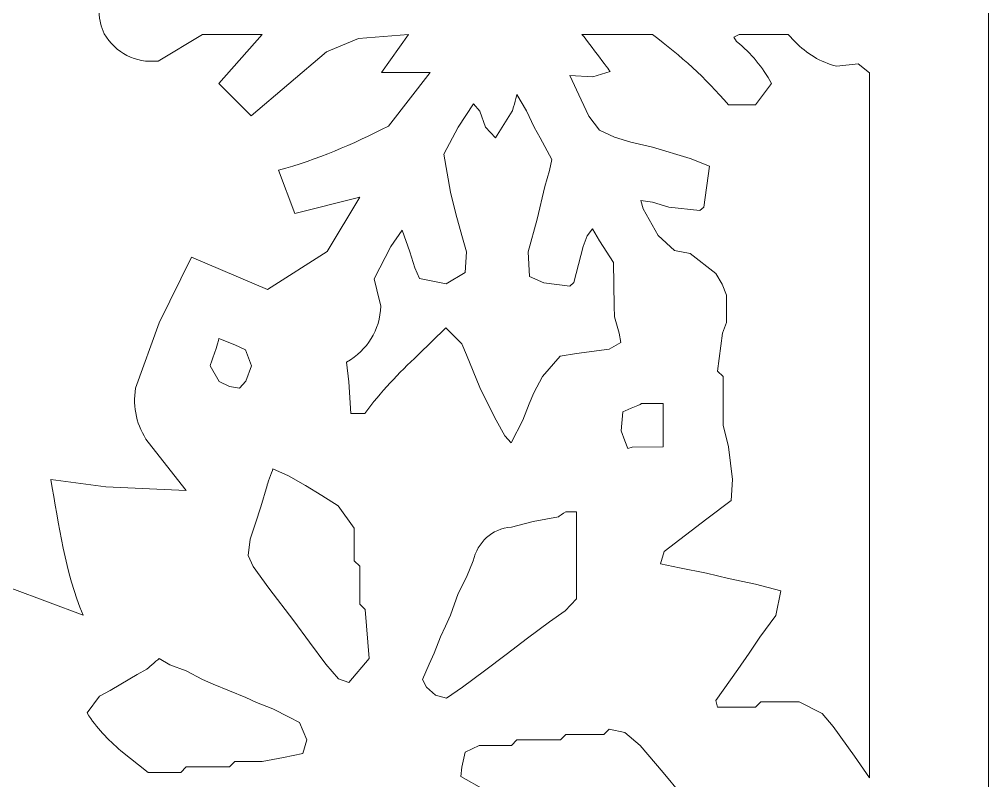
# Model space of a CAD drawing. Header units: centimetres. Extents: x -13.8 to 13.8, y -13.7 to 13.7.
# Drawn here: x 11.721 to 13.774, y 5.624 to 7.235 of the extents above; entities that cross this region are included whole.
import ezdxf

# ---------------------------------------------------------------- set-up
doc = ezdxf.new("R2010")
doc.units = ezdxf.units.CM
doc.header["$MEASUREMENT"] = 0
doc.layers.add('Layer 1', color=7, linetype='Continuous')

msp = doc.modelspace()

# ---------------------------------------------------------------- linework, layer by layer
at = {"layer": 'Layer 1', "lineweight": 0}
msp.add_lwpolyline([(0.95375, 0.85022), (13.77439, 0.85022), (13.77439, 13.67104), (0.95375, 13.67104), (0.95375, 0.85022)], close=True, dxfattribs=at)
at = {"layer": 'Layer 1', "color": 7, "lineweight": 0}
for points, knots in [([(11.47696, 8.59327), (11.47696, 8.59327), (11.61393, 8.49783), (11.61393, 8.49783), (11.61393, 8.49783), (11.65909, 8.47822), (11.70518, 8.47632), (11.75032, 8.4982), (11.75032, 8.4982), (11.75032, 8.4982), (11.85605, 8.54736), (11.85605, 8.54736), (11.85605, 8.54736), (11.85605, 8.54736), (11.77546, 8.27172), (11.77546, 8.27172), (11.77546, 8.27172), (11.77546, 8.27172), (11.93701, 8.27019), (11.93701, 8.27019), (11.93701, 8.27019), (11.93701, 8.27019), (12.07436, 8.28315), (12.07436, 8.28315), (12.07436, 8.28315), (12.07436, 8.28315), (11.97702, 8.14313), (11.97702, 8.14313), (11.97702, 8.14313), (11.9576, 8.09111), (11.96046, 8.04216), (11.98826, 7.99396), (11.98826, 7.99396), (11.98826, 7.99396), (12.06179, 7.83299), (12.06179, 7.83299), (12.06179, 7.83299), (12.06179, 7.83299), (12.08579, 7.78917), (12.08579, 7.78917), (12.08579, 7.78917), (12.08579, 7.78917), (12.24658, 7.85812), (12.24658, 7.85812), (12.24658, 7.85812), (12.24658, 7.85812), (12.37308, 7.77734), (12.37308, 7.77734), (12.37308, 7.77734), (12.37308, 7.77734), (12.43042, 7.66267), (12.43042, 7.66267), (12.43042, 7.66267), (12.43042, 7.66267), (12.30411, 7.69715), (12.30411, 7.69715), (12.30411, 7.69715), (12.30411, 7.69715), (12.26963, 7.5937), (12.26963, 7.5937), (12.26963, 7.5937), (12.26963, 7.5937), (12.47193, 7.52417), (12.47193, 7.52417), (12.47193, 7.52417), (12.47193, 7.52417), (12.51918, 7.49065), (12.51918, 7.49065), (12.51918, 7.49065), (12.51918, 7.49065), (12.5912, 7.38701), (12.5912, 7.38701), (12.5912, 7.38701), (12.5912, 7.38701), (12.48796, 7.39825), (12.48796, 7.39825), (12.48796, 7.39825), (12.48796, 7.39825), (12.54548, 7.31805), (12.54548, 7.31805), (12.54548, 7.31805), (12.54548, 7.31805), (12.41689, 7.32758), (12.41689, 7.32758), (12.41689, 7.32758), (12.3826, 7.34319), (12.35344, 7.3611), (12.32564, 7.38664), (12.32564, 7.38664), (12.32564, 7.38664), (12.22354, 7.49028), (12.22354, 7.49028), (12.22354, 7.49028), (12.22354, 7.49028), (12.14313, 7.42133), (12.14313, 7.42133), (12.14313, 7.42133), (12.14313, 7.42133), (12.23534, 7.31806), (12.23534, 7.31806), (12.23534, 7.31806), (12.16218, 7.32034), (12.09437, 7.33044), (12.02751, 7.36188), (12.02751, 7.36188), (11.93398, 7.38246), (11.85987, 7.29253), (11.90025, 7.20509), (11.90025, 7.20509), (11.92578, 7.16395), (11.96597, 7.1426), (12.01474, 7.14717), (12.01474, 7.14717), (12.01474, 7.14717), (12.10885, 7.20318), (12.10885, 7.20318), (12.10885, 7.20318), (12.10885, 7.20318), (12.23534, 7.20318), (12.23534, 7.20318), (12.23534, 7.20318), (12.23534, 7.20318), (12.14313, 7.09994), (12.14313, 7.09994), (12.14313, 7.09994), (12.14313, 7.09994), (12.21208, 7.03099), (12.21208, 7.03099), (12.21208, 7.03099), (12.21208, 7.03099), (12.37133, 7.16643), (12.37133, 7.16643), (12.37133, 7.16643), (12.37133, 7.16643), (12.43954, 7.19501), (12.43954, 7.19501), (12.43954, 7.19501), (12.43954, 7.19501), (12.54545, 7.20321), (12.54545, 7.20321), (12.54545, 7.20321), (12.54545, 7.20321), (12.48793, 7.12264), (12.48793, 7.12264), (12.48793, 7.12264), (12.48793, 7.12264), (12.59118, 7.12264), (12.59118, 7.12264), (12.59118, 7.12264), (12.59118, 7.12264), (12.5026, 7.00948), (12.5026, 7.00948), (12.5026, 7.00948), (12.42584, 6.97006), (12.35266, 6.93899), (12.26982, 6.91595), (12.26982, 6.91595), (12.26982, 6.91595), (12.30411, 6.82414), (12.30411, 6.82414), (12.30411, 6.82414), (12.30411, 6.82414), (12.44204, 6.85862), (12.44204, 6.85862), (12.44204, 6.85862), (12.44204, 6.85862), (12.37309, 6.74395), (12.37309, 6.74395), (12.37309, 6.74395), (12.37309, 6.74395), (12.24659, 6.66317), (12.24659, 6.66317), (12.24659, 6.66317), (12.24659, 6.66317), (12.08562, 6.73212), (12.08562, 6.73212), (12.08562, 6.73212), (12.08562, 6.73212), (12.01723, 6.59305), (12.01723, 6.59305), (12.01723, 6.59305), (12.01723, 6.59305), (11.96693, 6.45475), (11.96693, 6.45475), (11.96693, 6.45475), (11.96084, 6.41265), (11.96884, 6.37511), (11.99341, 6.34026), (11.99341, 6.34026), (11.99341, 6.34026), (12.07437, 6.23816), (12.07437, 6.23816), (12.07437, 6.23816), (12.07437, 6.23816), (11.90387, 6.24538), (11.90387, 6.24538), (11.90387, 6.24538), (11.90387, 6.24538), (11.78727, 6.26139), (11.78727, 6.26139), (11.78727, 6.26139), (11.8046, 6.16556), (11.81738, 6.06441), (11.85622, 5.97392), (11.85622, 5.97392), (11.85622, 5.97392), (11.70477, 6.03049), (11.70477, 6.03049), (11.70477, 6.03049), (11.70477, 6.03049), (11.60246, 6.01067), (11.60246, 6.01067), (11.60246, 6.01067), (11.60246, 6.01067), (11.47692, 5.92799), (11.47692, 5.92799), (11.47692, 5.92799), (11.47692, 5.92799), (11.47691, 8.59327), (11.47691, 8.59327), (11.47691, 8.59327), (11.47691, 8.59327), (11.47696, 8.59327), (11.47696, 8.59327)], [0, 0, 0, 0, 0.0175439, 0.0175439, 0.0175439, 0.0175439, 0.0350877, 0.0350877, 0.0350877, 0.0350877, 0.0526316, 0.0526316, 0.0526316, 0.0526316, 0.0701754, 0.0701754, 0.0701754, 0.0701754, 0.0877193, 0.0877193, 0.0877193, 0.0877193, 0.1052632, 0.1052632, 0.1052632, 0.1052632, 0.122807, 0.122807, 0.122807, 0.122807, 0.1403509, 0.1403509, 0.1403509, 0.1403509, 0.1578947, 0.1578947, 0.1578947, 0.1578947, 0.1754386, 0.1754386, 0.1754386, 0.1754386, 0.1929825, 0.1929825, 0.1929825, 0.1929825, 0.2105263, 0.2105263, 0.2105263, 0.2105263, 0.2280702, 0.2280702, 0.2280702, 0.2280702, 0.245614, 0.245614, 0.245614, 0.245614, 0.2631579, 0.2631579, 0.2631579, 0.2631579, 0.2807018, 0.2807018, 0.2807018, 0.2807018, 0.2982456, 0.2982456, 0.2982456, 0.2982456, 0.3157895, 0.3157895, 0.3157895, 0.3157895, 0.3333333, 0.3333333, 0.3333333, 0.3333333, 0.3508772, 0.3508772, 0.3508772, 0.3508772, 0.3684211, 0.3684211, 0.3684211, 0.3684211, 0.3859649, 0.3859649, 0.3859649, 0.3859649, 0.4035088, 0.4035088, 0.4035088, 0.4035088, 0.4210526, 0.4210526, 0.4210526, 0.4210526, 0.4385965, 0.4385965, 0.4385965, 0.4385965, 0.4561404, 0.4561404, 0.4561404, 0.4561404, 0.4736842, 0.4736842, 0.4736842, 0.4736842, 0.4912281, 0.4912281, 0.4912281, 0.4912281, 0.5087719, 0.5087719, 0.5087719, 0.5087719, 0.5263158, 0.5263158, 0.5263158, 0.5263158, 0.5438596, 0.5438596, 0.5438596, 0.5438596, 0.5614035, 0.5614035, 0.5614035, 0.5614035, 0.5789474, 0.5789474, 0.5789474, 0.5789474, 0.5964912, 0.5964912, 0.5964912, 0.5964912, 0.6140351, 0.6140351, 0.6140351, 0.6140351, 0.6315789, 0.6315789, 0.6315789, 0.6315789, 0.6491228, 0.6491228, 0.6491228, 0.6491228, 0.6666667, 0.6666667, 0.6666667, 0.6666667, 0.6842105, 0.6842105, 0.6842105, 0.6842105, 0.7017544, 0.7017544, 0.7017544, 0.7017544, 0.7192982, 0.7192982, 0.7192982, 0.7192982, 0.7368421, 0.7368421, 0.7368421, 0.7368421, 0.754386, 0.754386, 0.754386, 0.754386, 0.7719298, 0.7719298, 0.7719298, 0.7719298, 0.7894737, 0.7894737, 0.7894737, 0.7894737, 0.8070175, 0.8070175, 0.8070175, 0.8070175, 0.8245614, 0.8245614, 0.8245614, 0.8245614, 0.8421053, 0.8421053, 0.8421053, 0.8421053, 0.8596491, 0.8596491, 0.8596491, 0.8596491, 0.877193, 0.877193, 0.877193, 0.877193, 0.8947368, 0.8947368, 0.8947368, 0.8947368, 0.9122807, 0.9122807, 0.9122807, 0.9122807, 0.9298246, 0.9298246, 0.9298246, 0.9298246, 0.9473684, 0.9473684, 0.9473684, 0.9473684, 0.9649123, 0.9649123, 0.9649123, 0.9649123, 1, 1, 1, 1]), ([(12.91275, 7.20318), (12.91275, 7.20318), (13.06248, 7.20318), (13.06248, 7.20318), (13.06248, 7.20318), (13.12267, 7.15765), (13.17374, 7.11193), (13.22308, 7.05478), (13.22308, 7.05478), (13.22308, 7.05478), (13.28023, 7.05459), (13.28023, 7.05459), (13.28023, 7.05459), (13.28023, 7.05459), (13.31471, 7.09954), (13.31471, 7.09954), (13.31471, 7.09954), (13.2945, 7.13478), (13.2724, 7.16299), (13.24041, 7.18849), (13.24041, 7.18849), (13.24041, 7.18849), (13.23432, 7.19746), (13.23432, 7.19746), (13.23432, 7.19746), (13.23432, 7.19746), (13.24612, 7.20318), (13.24612, 7.20318), (13.24612, 7.20318), (13.24612, 7.20318), (13.34958, 7.20318), (13.34958, 7.20318), (13.34958, 7.20318), (13.34958, 7.20318), (13.36368, 7.18831), (13.36368, 7.18831), (13.36368, 7.18831), (13.38958, 7.16259), (13.41702, 7.14545), (13.45266, 7.13611), (13.45266, 7.13611), (13.45266, 7.13611), (13.4978, 7.14145), (13.4978, 7.14145), (13.4978, 7.14145), (13.4978, 7.14145), (13.5218, 7.12259), (13.5218, 7.12259), (13.5218, 7.12259), (13.5218, 7.12259), (13.5218, 5.62926), (13.5218, 5.62926), (13.5218, 5.62926), (13.5218, 5.62926), (13.49018, 5.67498), (13.49018, 5.67498), (13.49018, 5.67498), (13.49018, 5.67498), (13.44523, 5.73803), (13.44523, 5.73803), (13.44523, 5.73803), (13.44523, 5.73803), (13.42142, 5.76584), (13.42142, 5.76584), (13.42142, 5.76584), (13.42142, 5.76584), (13.37266, 5.79002), (13.37266, 5.79002), (13.37266, 5.79002), (13.37266, 5.79002), (13.29208, 5.79001), (13.29208, 5.79001), (13.29208, 5.79001), (13.29208, 5.79001), (13.28065, 5.77877), (13.28065, 5.77877), (13.28065, 5.77877), (13.28065, 5.77877), (13.20027, 5.77876), (13.20027, 5.77876), (13.20027, 5.77876), (13.20027, 5.77876), (13.19627, 5.79286), (13.19627, 5.79286), (13.19627, 5.79286), (13.19627, 5.79286), (13.24313, 5.85877), (13.24313, 5.85877), (13.24313, 5.85877), (13.24313, 5.85877), (13.26713, 5.89306), (13.26713, 5.89306), (13.26713, 5.89306), (13.26713, 5.89306), (13.28999, 5.92754), (13.28999, 5.92754), (13.28999, 5.92754), (13.28999, 5.92754), (13.32333, 5.97345), (13.32333, 5.97345), (13.32333, 5.97345), (13.32333, 5.97345), (13.33399, 6.02547), (13.33399, 6.02547), (13.33399, 6.02547), (13.33399, 6.02547), (13.28028, 6.03957), (13.28028, 6.03957), (13.28028, 6.03957), (13.28028, 6.03957), (13.22313, 6.05137), (13.22313, 6.05137), (13.22313, 6.05137), (13.22313, 6.05137), (13.17683, 6.0628), (13.17683, 6.0628), (13.17683, 6.0628), (13.17683, 6.0628), (13.11968, 6.07404), (13.11968, 6.07404), (13.11968, 6.07404), (13.11968, 6.07404), (13.0793, 6.0828), (13.0793, 6.0828), (13.0793, 6.0828), (13.0793, 6.0828), (13.08692, 6.10852), (13.08692, 6.10852), (13.08692, 6.10852), (13.08692, 6.10852), (13.17701, 6.17768), (13.17701, 6.17768), (13.17701, 6.17768), (13.17701, 6.17768), (13.22884, 6.21673), (13.22884, 6.21673), (13.22884, 6.21673), (13.22884, 6.21673), (13.23167, 6.26092), (13.23167, 6.26092), (13.23167, 6.26092), (13.23167, 6.26092), (13.2231, 6.33027), (13.2231, 6.33027), (13.2231, 6.33027), (13.2231, 6.33027), (13.21167, 6.37599), (13.21167, 6.37599), (13.21167, 6.37599), (13.21167, 6.37599), (13.21167, 6.47942), (13.21167, 6.47942), (13.21167, 6.47942), (13.21167, 6.47942), (13.20024, 6.49085), (13.20024, 6.49085), (13.20024, 6.49085), (13.20024, 6.49085), (13.21072, 6.57105), (13.21072, 6.57105), (13.21072, 6.57105), (13.21072, 6.57105), (13.21929, 6.59391), (13.21929, 6.59391), (13.21929, 6.59391), (13.21929, 6.59391), (13.21929, 6.65146), (13.21929, 6.65146), (13.21929, 6.65146), (13.21929, 6.65146), (13.20958, 6.67451), (13.20958, 6.67451), (13.20958, 6.67451), (13.20958, 6.67451), (13.19624, 6.69718), (13.19624, 6.69718), (13.19624, 6.69718), (13.19624, 6.69718), (13.14232, 6.73965), (13.14232, 6.73965), (13.14232, 6.73965), (13.14232, 6.73965), (13.10898, 6.74613), (13.10898, 6.74613), (13.10898, 6.74613), (13.10898, 6.74613), (13.0745, 6.77793), (13.0745, 6.77793), (13.0745, 6.77793), (13.0745, 6.77793), (13.04211, 6.83413), (13.04211, 6.83413), (13.04211, 6.83413), (13.04211, 6.83413), (13.03735, 6.85165), (13.03735, 6.85165), (13.03735, 6.85165), (13.03735, 6.85165), (13.06212, 6.84861), (13.06212, 6.84861), (13.06212, 6.84861), (13.06212, 6.84861), (13.0966, 6.83813), (13.0966, 6.83813), (13.0966, 6.83813), (13.0966, 6.83813), (13.16272, 6.8307), (13.16272, 6.8307), (13.16272, 6.8307), (13.16272, 6.8307), (13.17129, 6.83813), (13.17129, 6.83813), (13.17129, 6.83813), (13.17129, 6.83813), (13.18272, 6.92441), (13.18272, 6.92441), (13.18272, 6.92441), (13.18272, 6.92441), (13.14234, 6.94118), (13.14234, 6.94118), (13.14234, 6.94118), (13.14234, 6.94118), (13.06214, 6.9646), (13.06214, 6.9646), (13.06214, 6.9646), (13.06214, 6.9646), (13.01623, 6.97566), (13.01623, 6.97566), (13.01623, 6.97566), (13.01623, 6.97566), (12.98175, 6.98632), (12.98175, 6.98632), (12.98175, 6.98632), (12.98175, 6.98632), (12.95013, 7.00079), (12.95013, 7.00079), (12.95013, 7.00079), (12.95013, 7.00079), (12.92727, 7.0305), (12.92727, 7.0305), (12.92727, 7.0305), (12.92727, 7.0305), (12.91089, 7.06498), (12.91089, 7.06498), (12.91089, 7.06498), (12.91089, 7.06498), (12.88708, 7.1166), (12.88708, 7.1166), (12.88708, 7.1166), (12.88708, 7.1166), (12.93566, 7.11356), (12.93566, 7.11356), (12.93566, 7.11356), (12.93566, 7.11356), (12.97223, 7.12518), (12.97223, 7.12518), (12.97223, 7.12518), (12.97218, 7.12528), (12.91942, 7.19749), (12.91275, 7.20318)], [0, 0, 0, 0, 0.0151515, 0.0151515, 0.0151515, 0.0151515, 0.030303, 0.030303, 0.030303, 0.030303, 0.0454545, 0.0454545, 0.0454545, 0.0454545, 0.0606061, 0.0606061, 0.0606061, 0.0606061, 0.0757576, 0.0757576, 0.0757576, 0.0757576, 0.0909091, 0.0909091, 0.0909091, 0.0909091, 0.1060606, 0.1060606, 0.1060606, 0.1060606, 0.1212121, 0.1212121, 0.1212121, 0.1212121, 0.1363636, 0.1363636, 0.1363636, 0.1363636, 0.1515152, 0.1515152, 0.1515152, 0.1515152, 0.1666667, 0.1666667, 0.1666667, 0.1666667, 0.1818182, 0.1818182, 0.1818182, 0.1818182, 0.1969697, 0.1969697, 0.1969697, 0.1969697, 0.2121212, 0.2121212, 0.2121212, 0.2121212, 0.2272727, 0.2272727, 0.2272727, 0.2272727, 0.2424242, 0.2424242, 0.2424242, 0.2424242, 0.2575758, 0.2575758, 0.2575758, 0.2575758, 0.2727273, 0.2727273, 0.2727273, 0.2727273, 0.2878788, 0.2878788, 0.2878788, 0.2878788, 0.3030303, 0.3030303, 0.3030303, 0.3030303, 0.3181818, 0.3181818, 0.3181818, 0.3181818, 0.3333333, 0.3333333, 0.3333333, 0.3333333, 0.3484848, 0.3484848, 0.3484848, 0.3484848, 0.3636364, 0.3636364, 0.3636364, 0.3636364, 0.3787879, 0.3787879, 0.3787879, 0.3787879, 0.3939394, 0.3939394, 0.3939394, 0.3939394, 0.4090909, 0.4090909, 0.4090909, 0.4090909, 0.4242424, 0.4242424, 0.4242424, 0.4242424, 0.4393939, 0.4393939, 0.4393939, 0.4393939, 0.4545455, 0.4545455, 0.4545455, 0.4545455, 0.469697, 0.469697, 0.469697, 0.469697, 0.4848485, 0.4848485, 0.4848485, 0.4848485, 0.5, 0.5, 0.5, 0.5, 0.5151515, 0.5151515, 0.5151515, 0.5151515, 0.530303, 0.530303, 0.530303, 0.530303, 0.5454545, 0.5454545, 0.5454545, 0.5454545, 0.5606061, 0.5606061, 0.5606061, 0.5606061, 0.5757576, 0.5757576, 0.5757576, 0.5757576, 0.5909091, 0.5909091, 0.5909091, 0.5909091, 0.6060606, 0.6060606, 0.6060606, 0.6060606, 0.6212121, 0.6212121, 0.6212121, 0.6212121, 0.6363636, 0.6363636, 0.6363636, 0.6363636, 0.6515152, 0.6515152, 0.6515152, 0.6515152, 0.6666667, 0.6666667, 0.6666667, 0.6666667, 0.6818182, 0.6818182, 0.6818182, 0.6818182, 0.6969697, 0.6969697, 0.6969697, 0.6969697, 0.7121212, 0.7121212, 0.7121212, 0.7121212, 0.7272727, 0.7272727, 0.7272727, 0.7272727, 0.7424242, 0.7424242, 0.7424242, 0.7424242, 0.7575758, 0.7575758, 0.7575758, 0.7575758, 0.7727273, 0.7727273, 0.7727273, 0.7727273, 0.7878788, 0.7878788, 0.7878788, 0.7878788, 0.8030303, 0.8030303, 0.8030303, 0.8030303, 0.8181818, 0.8181818, 0.8181818, 0.8181818, 0.8333333, 0.8333333, 0.8333333, 0.8333333, 0.8484848, 0.8484848, 0.8484848, 0.8484848, 0.8636364, 0.8636364, 0.8636364, 0.8636364, 0.8787879, 0.8787879, 0.8787879, 0.8787879, 0.8939394, 0.8939394, 0.8939394, 0.8939394, 0.9090909, 0.9090909, 0.9090909, 0.9090909, 0.9242424, 0.9242424, 0.9242424, 0.9242424, 0.9393939, 0.9393939, 0.9393939, 0.9393939, 0.9545455, 0.9545455, 0.9545455, 0.9545455, 0.969697, 0.969697, 0.969697, 0.969697, 1, 1, 1, 1]), ([(12.77501, 7.0767), (12.77501, 7.0767), (12.79501, 7.04201), (12.79501, 7.04201), (12.79501, 7.04201), (12.79501, 7.04201), (12.8112, 7.00753), (12.8112, 7.00753), (12.8112, 7.00753), (12.8112, 7.00753), (12.82395, 6.98467), (12.82395, 6.98467), (12.82395, 6.98467), (12.82395, 6.98467), (12.84872, 6.93858), (12.84872, 6.93858), (12.84872, 6.93858), (12.84872, 6.93858), (12.84396, 6.91572), (12.84396, 6.91572), (12.84396, 6.91572), (12.84396, 6.91572), (12.83425, 6.88124), (12.83425, 6.88124), (12.83425, 6.88124), (12.83425, 6.88124), (12.81806, 6.81247), (12.81806, 6.81247), (12.81806, 6.81247), (12.81806, 6.81247), (12.7988, 6.74352), (12.7988, 6.74352), (12.7988, 6.74352), (12.7988, 6.74352), (12.80184, 6.69076), (12.80184, 6.69076), (12.80184, 6.69076), (12.80184, 6.69076), (12.83213, 6.67724), (12.83213, 6.67724), (12.83213, 6.67724), (12.83213, 6.67724), (12.887, 6.67039), (12.887, 6.67039), (12.887, 6.67039), (12.887, 6.67039), (12.89557, 6.67838), (12.89557, 6.67838), (12.89557, 6.67838), (12.89557, 6.67838), (12.91557, 6.75477), (12.91557, 6.75477), (12.91557, 6.75477), (12.91557, 6.75477), (12.92356, 6.77686), (12.92356, 6.77686), (12.92356, 6.77686), (12.92356, 6.77686), (12.9348, 6.7921), (12.9348, 6.7921), (12.9348, 6.7921), (12.9348, 6.7921), (12.95004, 6.7662), (12.95004, 6.7662), (12.95004, 6.7662), (12.95004, 6.7662), (12.97957, 6.72048), (12.97957, 6.72048), (12.97957, 6.72048), (12.97957, 6.72048), (12.98071, 6.62827), (12.98071, 6.62827), (12.98071, 6.62827), (12.98071, 6.62827), (12.98166, 6.6056), (12.98166, 6.6056), (12.98166, 6.6056), (12.98166, 6.6056), (12.99137, 6.57112), (12.99137, 6.57112), (12.99137, 6.57112), (12.99137, 6.57112), (12.99518, 6.55112), (12.99518, 6.55112), (12.99518, 6.55112), (12.99518, 6.55112), (12.97041, 6.53702), (12.97041, 6.53702), (12.97041, 6.53702), (12.97041, 6.53702), (12.90106, 6.52805), (12.90106, 6.52805), (12.90106, 6.52805), (12.90106, 6.52805), (12.86658, 6.52215), (12.86658, 6.52215), (12.86658, 6.52215), (12.86658, 6.52215), (12.82943, 6.4791), (12.82943, 6.4791), (12.82943, 6.4791), (12.82943, 6.4791), (12.81115, 6.44462), (12.81115, 6.44462), (12.81115, 6.44462), (12.81115, 6.44462), (12.80067, 6.42157), (12.80067, 6.42157), (12.80067, 6.42157), (12.80067, 6.42157), (12.78733, 6.38709), (12.78733, 6.38709), (12.78733, 6.38709), (12.78733, 6.38709), (12.76256, 6.33851), (12.76256, 6.33851), (12.76256, 6.33851), (12.76256, 6.33851), (12.74904, 6.35375), (12.74904, 6.35375), (12.74904, 6.35375), (12.74904, 6.35375), (12.73076, 6.38709), (12.73076, 6.38709), (12.73076, 6.38709), (12.73076, 6.38709), (12.71933, 6.41014), (12.71933, 6.41014), (12.71933, 6.41014), (12.71933, 6.41014), (12.69626, 6.45605), (12.69626, 6.45605), (12.69626, 6.45605), (12.69626, 6.45605), (12.68216, 6.49053), (12.68216, 6.49053), (12.68216, 6.49053), (12.68216, 6.49053), (12.66845, 6.52501), (12.66845, 6.52501), (12.66845, 6.52501), (12.66845, 6.52501), (12.65797, 6.54806), (12.65797, 6.54806), (12.65797, 6.54806), (12.65797, 6.54806), (12.62463, 6.58254), (12.62463, 6.58254), (12.62463, 6.58254), (12.62463, 6.58254), (12.56595, 6.52502), (12.56595, 6.52502), (12.56595, 6.52502), (12.52385, 6.48578), (12.48634, 6.4471), (12.45242, 6.40061), (12.45242, 6.40061), (12.45242, 6.40061), (12.42274, 6.40061), (12.42274, 6.40061), (12.42274, 6.40061), (12.42274, 6.40061), (12.41893, 6.46805), (12.41893, 6.46805), (12.41893, 6.46805), (12.41893, 6.46805), (12.41417, 6.50977), (12.41417, 6.50977), (12.41417, 6.50977), (12.45875, 6.53586), (12.4841, 6.57645), (12.48693, 6.62846), (12.48693, 6.62846), (12.48693, 6.62846), (12.47817, 6.66275), (12.47817, 6.66275), (12.47817, 6.66275), (12.47817, 6.66275), (12.47227, 6.68598), (12.47227, 6.68598), (12.47227, 6.68598), (12.47227, 6.68598), (12.50788, 6.75475), (12.50788, 6.75475), (12.50788, 6.75475), (12.50788, 6.75475), (12.53151, 6.78923), (12.53151, 6.78923), (12.53151, 6.78923), (12.53151, 6.78923), (12.54807, 6.74351), (12.54807, 6.74351), (12.54807, 6.74351), (12.54807, 6.74351), (12.55855, 6.70903), (12.55855, 6.70903), (12.55855, 6.70903), (12.55855, 6.70903), (12.56884, 6.68694), (12.56884, 6.68694), (12.56884, 6.68694), (12.56884, 6.68694), (12.62541, 6.67551), (12.62541, 6.67551), (12.62541, 6.67551), (12.62541, 6.67551), (12.6656, 6.69932), (12.6656, 6.69932), (12.6656, 6.69932), (12.6656, 6.69932), (12.66846, 6.74351), (12.66846, 6.74351), (12.66846, 6.74351), (12.66846, 6.74351), (12.65798, 6.77799), (12.65798, 6.77799), (12.65798, 6.77799), (12.65798, 6.77799), (12.6456, 6.82371), (12.6456, 6.82371), (12.6456, 6.82371), (12.6456, 6.82371), (12.63398, 6.86962), (12.63398, 6.86962), (12.63398, 6.86962), (12.63398, 6.86962), (12.61988, 6.95021), (12.61988, 6.95021), (12.61988, 6.95021), (12.61988, 6.95021), (12.65055, 7.00755), (12.65055, 7.00755), (12.65055, 7.00755), (12.65055, 7.00755), (12.68294, 7.0565), (12.68294, 7.0565), (12.68294, 7.0565), (12.68294, 7.0565), (12.69628, 7.04089), (12.69628, 7.04089), (12.69628, 7.04089), (12.69628, 7.04089), (12.70866, 7.00755), (12.70866, 7.00755), (12.70866, 7.00755), (12.70866, 7.00755), (12.7298, 6.98432), (12.7298, 6.98432), (12.7298, 6.98432), (12.7298, 6.98432), (12.76523, 7.04089), (12.76523, 7.04089), (12.76523, 7.04089), (12.7653, 7.04088), (12.77387, 7.06945), (12.77501, 7.0767)], [0, 0, 0, 0, 0.0153846, 0.0153846, 0.0153846, 0.0153846, 0.0307692, 0.0307692, 0.0307692, 0.0307692, 0.0461538, 0.0461538, 0.0461538, 0.0461538, 0.0615385, 0.0615385, 0.0615385, 0.0615385, 0.0769231, 0.0769231, 0.0769231, 0.0769231, 0.0923077, 0.0923077, 0.0923077, 0.0923077, 0.1076923, 0.1076923, 0.1076923, 0.1076923, 0.1230769, 0.1230769, 0.1230769, 0.1230769, 0.1384615, 0.1384615, 0.1384615, 0.1384615, 0.1538462, 0.1538462, 0.1538462, 0.1538462, 0.1692308, 0.1692308, 0.1692308, 0.1692308, 0.1846154, 0.1846154, 0.1846154, 0.1846154, 0.2, 0.2, 0.2, 0.2, 0.2153846, 0.2153846, 0.2153846, 0.2153846, 0.2307692, 0.2307692, 0.2307692, 0.2307692, 0.2461538, 0.2461538, 0.2461538, 0.2461538, 0.2615385, 0.2615385, 0.2615385, 0.2615385, 0.2769231, 0.2769231, 0.2769231, 0.2769231, 0.2923077, 0.2923077, 0.2923077, 0.2923077, 0.3076923, 0.3076923, 0.3076923, 0.3076923, 0.3230769, 0.3230769, 0.3230769, 0.3230769, 0.3384615, 0.3384615, 0.3384615, 0.3384615, 0.3538462, 0.3538462, 0.3538462, 0.3538462, 0.3692308, 0.3692308, 0.3692308, 0.3692308, 0.3846154, 0.3846154, 0.3846154, 0.3846154, 0.4, 0.4, 0.4, 0.4, 0.4153846, 0.4153846, 0.4153846, 0.4153846, 0.4307692, 0.4307692, 0.4307692, 0.4307692, 0.4461538, 0.4461538, 0.4461538, 0.4461538, 0.4615385, 0.4615385, 0.4615385, 0.4615385, 0.4769231, 0.4769231, 0.4769231, 0.4769231, 0.4923077, 0.4923077, 0.4923077, 0.4923077, 0.5076923, 0.5076923, 0.5076923, 0.5076923, 0.5230769, 0.5230769, 0.5230769, 0.5230769, 0.5384615, 0.5384615, 0.5384615, 0.5384615, 0.5538462, 0.5538462, 0.5538462, 0.5538462, 0.5692308, 0.5692308, 0.5692308, 0.5692308, 0.5846154, 0.5846154, 0.5846154, 0.5846154, 0.6, 0.6, 0.6, 0.6, 0.6153846, 0.6153846, 0.6153846, 0.6153846, 0.6307692, 0.6307692, 0.6307692, 0.6307692, 0.6461538, 0.6461538, 0.6461538, 0.6461538, 0.6615385, 0.6615385, 0.6615385, 0.6615385, 0.6769231, 0.6769231, 0.6769231, 0.6769231, 0.6923077, 0.6923077, 0.6923077, 0.6923077, 0.7076923, 0.7076923, 0.7076923, 0.7076923, 0.7230769, 0.7230769, 0.7230769, 0.7230769, 0.7384615, 0.7384615, 0.7384615, 0.7384615, 0.7538462, 0.7538462, 0.7538462, 0.7538462, 0.7692308, 0.7692308, 0.7692308, 0.7692308, 0.7846154, 0.7846154, 0.7846154, 0.7846154, 0.8, 0.8, 0.8, 0.8, 0.8153846, 0.8153846, 0.8153846, 0.8153846, 0.8307692, 0.8307692, 0.8307692, 0.8307692, 0.8461538, 0.8461538, 0.8461538, 0.8461538, 0.8615385, 0.8615385, 0.8615385, 0.8615385, 0.8769231, 0.8769231, 0.8769231, 0.8769231, 0.8923077, 0.8923077, 0.8923077, 0.8923077, 0.9076923, 0.9076923, 0.9076923, 0.9076923, 0.9230769, 0.9230769, 0.9230769, 0.9230769, 0.9384615, 0.9384615, 0.9384615, 0.9384615, 0.9538462, 0.9538462, 0.9538462, 0.9538462, 0.9692308, 0.9692308, 0.9692308, 0.9692308, 1, 1, 1, 1]), ([(12.14313, 6.55968), (12.14313, 6.55968), (12.17742, 6.54634), (12.17742, 6.54634), (12.17742, 6.54634), (12.17742, 6.54634), (12.19972, 6.53568), (12.19972, 6.53568), (12.19972, 6.53568), (12.19972, 6.53568), (12.21287, 6.50216), (12.21287, 6.50216), (12.21287, 6.50216), (12.21287, 6.50216), (12.20049, 6.4694), (12.20049, 6.4694), (12.20049, 6.4694), (12.20049, 6.4694), (12.18697, 6.45435), (12.18697, 6.45435), (12.18697, 6.45435), (12.18697, 6.45435), (12.16601, 6.45816), (12.16601, 6.45816), (12.16601, 6.45816), (12.16601, 6.45816), (12.14392, 6.46882), (12.14392, 6.46882), (12.14392, 6.46882), (12.14392, 6.46882), (12.12506, 6.50216), (12.12506, 6.50216), (12.12506, 6.50216), (12.12503, 6.50214), (12.14313, 6.55357), (12.14313, 6.55968)], [0, 0, 0, 0, 0.1, 0.1, 0.1, 0.1, 0.2, 0.2, 0.2, 0.2, 0.3, 0.3, 0.3, 0.3, 0.4, 0.4, 0.4, 0.4, 0.5, 0.5, 0.5, 0.5, 0.6, 0.6, 0.6, 0.6, 0.7, 0.7, 0.7, 0.7, 0.8, 0.8, 0.8, 0.8, 1, 1, 1, 1]), ([(13.03925, 6.42194), (13.03925, 6.42194), (13.08515, 6.42194), (13.08515, 6.42194), (13.08515, 6.42194), (13.08515, 6.42194), (13.08515, 6.33031), (13.08515, 6.33031), (13.08515, 6.33031), (13.08515, 6.33031), (13.01903, 6.32991), (13.01903, 6.32991), (13.01903, 6.32991), (13.01903, 6.32991), (13.01027, 6.32668), (13.01027, 6.32668), (13.01027, 6.32668), (13.01027, 6.32668), (13.00379, 6.34324), (13.00379, 6.34324), (13.00379, 6.34324), (13.00379, 6.34324), (12.99617, 6.36438), (12.99617, 6.36438), (12.99617, 6.36438), (12.99617, 6.36438), (12.99903, 6.40457), (12.99903, 6.40457), (12.99903, 6.40457), (12.99903, 6.40461), (13.03449, 6.41871), (13.03925, 6.42194)], [0, 0, 0, 0, 0.1111111, 0.1111111, 0.1111111, 0.1111111, 0.2222222, 0.2222222, 0.2222222, 0.2222222, 0.3333333, 0.3333333, 0.3333333, 0.3333333, 0.4444444, 0.4444444, 0.4444444, 0.4444444, 0.5555556, 0.5555556, 0.5555556, 0.5555556, 0.6666667, 0.6666667, 0.6666667, 0.6666667, 0.7777778, 0.7777778, 0.7777778, 0.7777778, 1, 1, 1, 1]), ([(12.25801, 6.28401), (12.25801, 6.28401), (12.29135, 6.26858), (12.29135, 6.26858), (12.29135, 6.26858), (12.29135, 6.26858), (12.32699, 6.24821), (12.32699, 6.24821), (12.32699, 6.24821), (12.32699, 6.24821), (12.36147, 6.22744), (12.36147, 6.22744), (12.36147, 6.22744), (12.36147, 6.22744), (12.39595, 6.20553), (12.39595, 6.20553), (12.39595, 6.20553), (12.39595, 6.20553), (12.43043, 6.1579), (12.43043, 6.1579), (12.43043, 6.1579), (12.43043, 6.1579), (12.43043, 6.08895), (12.43043, 6.08895), (12.43043, 6.08895), (12.43043, 6.08895), (12.44205, 6.07733), (12.44205, 6.07733), (12.44205, 6.07733), (12.44205, 6.07733), (12.44205, 5.99695), (12.44205, 5.99695), (12.44205, 5.99695), (12.44205, 5.99695), (12.45348, 5.98552), (12.45348, 5.98552), (12.45348, 5.98552), (12.45348, 5.98552), (12.46168, 5.88188), (12.46168, 5.88188), (12.46168, 5.88188), (12.46168, 5.88188), (12.41863, 5.83119), (12.41863, 5.83119), (12.41863, 5.83119), (12.41863, 5.83119), (12.39687, 5.83938), (12.39687, 5.83938), (12.39687, 5.83938), (12.39687, 5.83938), (12.37001, 5.87005), (12.37001, 5.87005), (12.37001, 5.87005), (12.37001, 5.87005), (12.33553, 5.91635), (12.33553, 5.91635), (12.33553, 5.91635), (12.33553, 5.91635), (12.30219, 5.96207), (12.30219, 5.96207), (12.30219, 5.96207), (12.30219, 5.96207), (12.24941, 6.03102), (12.24941, 6.03102), (12.24941, 6.03102), (12.24941, 6.03102), (12.21589, 6.07693), (12.21589, 6.07693), (12.21589, 6.07693), (12.21589, 6.07693), (12.20523, 6.09998), (12.20523, 6.09998), (12.20523, 6.09998), (12.20523, 6.09998), (12.20999, 6.13446), (12.20999, 6.13446), (12.20999, 6.13446), (12.20999, 6.13446), (12.22142, 6.16894), (12.22142, 6.16894), (12.22142, 6.16894), (12.22142, 6.16894), (12.23208, 6.20342), (12.23208, 6.20342), (12.23208, 6.20342), (12.23208, 6.20342), (12.2456, 6.24858), (12.2456, 6.24858), (12.2456, 6.24858), (12.2456, 6.24858), (12.25592, 6.27716), (12.25801, 6.28401)], [0, 0, 0, 0, 0.0416667, 0.0416667, 0.0416667, 0.0416667, 0.0833333, 0.0833333, 0.0833333, 0.0833333, 0.125, 0.125, 0.125, 0.125, 0.1666667, 0.1666667, 0.1666667, 0.1666667, 0.2083333, 0.2083333, 0.2083333, 0.2083333, 0.25, 0.25, 0.25, 0.25, 0.2916667, 0.2916667, 0.2916667, 0.2916667, 0.3333333, 0.3333333, 0.3333333, 0.3333333, 0.375, 0.375, 0.375, 0.375, 0.4166667, 0.4166667, 0.4166667, 0.4166667, 0.4583333, 0.4583333, 0.4583333, 0.4583333, 0.5, 0.5, 0.5, 0.5, 0.5416667, 0.5416667, 0.5416667, 0.5416667, 0.5833333, 0.5833333, 0.5833333, 0.5833333, 0.625, 0.625, 0.625, 0.625, 0.6666667, 0.6666667, 0.6666667, 0.6666667, 0.7083333, 0.7083333, 0.7083333, 0.7083333, 0.75, 0.75, 0.75, 0.75, 0.7916667, 0.7916667, 0.7916667, 0.7916667, 0.8333333, 0.8333333, 0.8333333, 0.8333333, 0.875, 0.875, 0.875, 0.875, 0.9166667, 0.9166667, 0.9166667, 0.9166667, 1, 1, 1, 1]), ([(12.87846, 6.19239), (12.87846, 6.19239), (12.90151, 6.19239), (12.90151, 6.19239), (12.90151, 6.19239), (12.90151, 6.19239), (12.90151, 6.00837), (12.90151, 6.00837), (12.90151, 6.00837), (12.90151, 6.00837), (12.87733, 5.98323), (12.87733, 5.98323), (12.87733, 5.98323), (12.87733, 5.98323), (12.84399, 5.95942), (12.84399, 5.95942), (12.84399, 5.95942), (12.84399, 5.95942), (12.79769, 5.92494), (12.79769, 5.92494), (12.79769, 5.92494), (12.79769, 5.92494), (12.75197, 5.89046), (12.75197, 5.89046), (12.75197, 5.89046), (12.75197, 5.89046), (12.70606, 5.85598), (12.70606, 5.85598), (12.70606, 5.85598), (12.70606, 5.85598), (12.65976, 5.8215), (12.65976, 5.8215), (12.65976, 5.8215), (12.65976, 5.8215), (12.62547, 5.79845), (12.62547, 5.79845), (12.62547, 5.79845), (12.62547, 5.79845), (12.60261, 5.80435), (12.60261, 5.80435), (12.60261, 5.80435), (12.60261, 5.80435), (12.58335, 5.8215), (12.58335, 5.8215), (12.58335, 5.8215), (12.58335, 5.8215), (12.57478, 5.83769), (12.57478, 5.83769), (12.57478, 5.83769), (12.57478, 5.83769), (12.58925, 5.87008), (12.58925, 5.87008), (12.58925, 5.87008), (12.58925, 5.87008), (12.59954, 5.89315), (12.59954, 5.89315), (12.59954, 5.89315), (12.59954, 5.89315), (12.61325, 5.92763), (12.61325, 5.92763), (12.61325, 5.92763), (12.61325, 5.92763), (12.62373, 5.95086), (12.62373, 5.95086), (12.62373, 5.95086), (12.62373, 5.95086), (12.63402, 5.97353), (12.63402, 5.97353), (12.63402, 5.97353), (12.63402, 5.97353), (12.65058, 6.01962), (12.65058, 6.01962), (12.65058, 6.01962), (12.65058, 6.01962), (12.66849, 6.0541), (12.66849, 6.0541), (12.66849, 6.0541), (12.66849, 6.0541), (12.6822, 6.08858), (12.6822, 6.08858), (12.6822, 6.08858), (12.69212, 6.12917), (12.72107, 6.15639), (12.76335, 6.16039), (12.76335, 6.16039), (12.76335, 6.16039), (12.80944, 6.17201), (12.80944, 6.17201), (12.80944, 6.17201), (12.80944, 6.17201), (12.86278, 6.1823), (12.86278, 6.1823), (12.86278, 6.1823), (12.86282, 6.18231), (12.87351, 6.18934), (12.87846, 6.19239)], [0, 0, 0, 0, 0.04, 0.04, 0.04, 0.04, 0.08, 0.08, 0.08, 0.08, 0.12, 0.12, 0.12, 0.12, 0.16, 0.16, 0.16, 0.16, 0.2, 0.2, 0.2, 0.2, 0.24, 0.24, 0.24, 0.24, 0.28, 0.28, 0.28, 0.28, 0.32, 0.32, 0.32, 0.32, 0.36, 0.36, 0.36, 0.36, 0.4, 0.4, 0.4, 0.4, 0.44, 0.44, 0.44, 0.44, 0.48, 0.48, 0.48, 0.48, 0.52, 0.52, 0.52, 0.52, 0.56, 0.56, 0.56, 0.56, 0.6, 0.6, 0.6, 0.6, 0.64, 0.64, 0.64, 0.64, 0.68, 0.68, 0.68, 0.68, 0.72, 0.72, 0.72, 0.72, 0.76, 0.76, 0.76, 0.76, 0.8, 0.8, 0.8, 0.8, 0.84, 0.84, 0.84, 0.84, 0.88, 0.88, 0.88, 0.88, 0.92, 0.92, 0.92, 0.92, 1, 1, 1, 1]), ([(12.01663, 5.88227), (12.01663, 5.88227), (12.03949, 5.86838), (12.03949, 5.86838), (12.03949, 5.86838), (12.03949, 5.86838), (12.07397, 5.856), (12.07397, 5.856), (12.07397, 5.856), (12.07397, 5.856), (12.10845, 5.83772), (12.10845, 5.83772), (12.10845, 5.83772), (12.10845, 5.83772), (12.13152, 5.82743), (12.13152, 5.82743), (12.13152, 5.82743), (12.13152, 5.82743), (12.166, 5.81391), (12.166, 5.81391), (12.166, 5.81391), (12.166, 5.81391), (12.20048, 5.79944), (12.20048, 5.79944), (12.20048, 5.79944), (12.20048, 5.79944), (12.22353, 5.78915), (12.22353, 5.78915), (12.22353, 5.78915), (12.22353, 5.78915), (12.25801, 5.77581), (12.25801, 5.77581), (12.25801, 5.77581), (12.25801, 5.77581), (12.29249, 5.75753), (12.29249, 5.75753), (12.29249, 5.75753), (12.29249, 5.75753), (12.31458, 5.74687), (12.31458, 5.74687), (12.31458, 5.74687), (12.31458, 5.74687), (12.32963, 5.70954), (12.32963, 5.70954), (12.32963, 5.70954), (12.32963, 5.70954), (12.32106, 5.68096), (12.32106, 5.68096), (12.32106, 5.68096), (12.32106, 5.68096), (12.28066, 5.67239), (12.28066, 5.67239), (12.28066, 5.67239), (12.28066, 5.67239), (12.23534, 5.66382), (12.23534, 5.66382), (12.23534, 5.66382), (12.23534, 5.66382), (12.17758, 5.6638), (12.17758, 5.6638), (12.17758, 5.6638), (12.17758, 5.6638), (12.16634, 5.65237), (12.16634, 5.65237), (12.16634, 5.65237), (12.16634, 5.65237), (12.07431, 5.65237), (12.07431, 5.65237), (12.07431, 5.65237), (12.07431, 5.65237), (12.06288, 5.64094), (12.06288, 5.64094), (12.06288, 5.64094), (12.06288, 5.64094), (11.99393, 5.64094), (11.99393, 5.64094), (11.99393, 5.64094), (11.99393, 5.64094), (11.93604, 5.68647), (11.93604, 5.68647), (11.93604, 5.68647), (11.90842, 5.71084), (11.88365, 5.73505), (11.86439, 5.76685), (11.86439, 5.76685), (11.86439, 5.76685), (11.89029, 5.80228), (11.89029, 5.80228), (11.89029, 5.80228), (11.89029, 5.80228), (11.91334, 5.81466), (11.91334, 5.81466), (11.91334, 5.81466), (11.91334, 5.81466), (11.93601, 5.82741), (11.93601, 5.82741), (11.93601, 5.82741), (11.93601, 5.82741), (11.97049, 5.84837), (11.97049, 5.84837), (11.97049, 5.84837), (11.97049, 5.84837), (11.99086, 5.8598), (11.99086, 5.8598), (11.99086, 5.8598), (11.99092, 5.85978), (12.01092, 5.87634), (12.01663, 5.88227)], [0, 0, 0, 0, 0.0357143, 0.0357143, 0.0357143, 0.0357143, 0.0714286, 0.0714286, 0.0714286, 0.0714286, 0.1071429, 0.1071429, 0.1071429, 0.1071429, 0.1428571, 0.1428571, 0.1428571, 0.1428571, 0.1785714, 0.1785714, 0.1785714, 0.1785714, 0.2142857, 0.2142857, 0.2142857, 0.2142857, 0.25, 0.25, 0.25, 0.25, 0.2857143, 0.2857143, 0.2857143, 0.2857143, 0.3214286, 0.3214286, 0.3214286, 0.3214286, 0.3571429, 0.3571429, 0.3571429, 0.3571429, 0.3928571, 0.3928571, 0.3928571, 0.3928571, 0.4285714, 0.4285714, 0.4285714, 0.4285714, 0.4642857, 0.4642857, 0.4642857, 0.4642857, 0.5, 0.5, 0.5, 0.5, 0.5357143, 0.5357143, 0.5357143, 0.5357143, 0.5714286, 0.5714286, 0.5714286, 0.5714286, 0.6071429, 0.6071429, 0.6071429, 0.6071429, 0.6428571, 0.6428571, 0.6428571, 0.6428571, 0.6785714, 0.6785714, 0.6785714, 0.6785714, 0.7142857, 0.7142857, 0.7142857, 0.7142857, 0.75, 0.75, 0.75, 0.75, 0.7857143, 0.7857143, 0.7857143, 0.7857143, 0.8214286, 0.8214286, 0.8214286, 0.8214286, 0.8571429, 0.8571429, 0.8571429, 0.8571429, 0.8928571, 0.8928571, 0.8928571, 0.8928571, 0.9285714, 0.9285714, 0.9285714, 0.9285714, 1, 1, 1, 1]), ([(12.97046, 5.73252), (12.97046, 5.73252), (13.00382, 5.72566), (13.00382, 5.72566), (13.00382, 5.72566), (13.00382, 5.72566), (13.03621, 5.69785), (13.03621, 5.69785), (13.03621, 5.69785), (13.03621, 5.69785), (13.08515, 5.64052), (13.08515, 5.64052), (13.08515, 5.64052), (13.08515, 5.64052), (13.1223, 5.59536), (13.1223, 5.59536), (13.1223, 5.59536), (13.1223, 5.59536), (13.11545, 5.57535), (13.11545, 5.57535), (13.11545, 5.57535), (13.11545, 5.57535), (13.08515, 5.55823), (13.08515, 5.55823), (13.08515, 5.55823), (13.08515, 5.55823), (13.06211, 5.54583), (13.06211, 5.54583), (13.06211, 5.54583), (13.06211, 5.54583), (13.02763, 5.5245), (13.02763, 5.5245), (13.02763, 5.5245), (13.02763, 5.5245), (12.99313, 5.5045), (12.99313, 5.5045), (12.99313, 5.5045), (12.99313, 5.5045), (12.97009, 5.49688), (12.97009, 5.49688), (12.97009, 5.49688), (12.97009, 5.49688), (12.94723, 5.50164), (12.94723, 5.50164), (12.94723, 5.50164), (12.94723, 5.50164), (12.93561, 5.50278), (12.93561, 5.50278), (12.93561, 5.50278), (12.93561, 5.50278), (12.91275, 5.51347), (12.91275, 5.51347), (12.91275, 5.51347), (12.91275, 5.51347), (12.87846, 5.52754), (12.87846, 5.52754), (12.87846, 5.52754), (12.87846, 5.52754), (12.84399, 5.54583), (12.84399, 5.54583), (12.84399, 5.54583), (12.84399, 5.54583), (12.80948, 5.55897), (12.80948, 5.55897), (12.80948, 5.55897), (12.80948, 5.55897), (12.78625, 5.56966), (12.78625, 5.56966), (12.78625, 5.56966), (12.78625, 5.56966), (12.76321, 5.5803), (12.76321, 5.5803), (12.76321, 5.5803), (12.76321, 5.5803), (12.72873, 5.59326), (12.72873, 5.59326), (12.72873, 5.59326), (12.72873, 5.59326), (12.70606, 5.60411), (12.70606, 5.60411), (12.70606, 5.60411), (12.70606, 5.60411), (12.65634, 5.63195), (12.65634, 5.63195), (12.65634, 5.63195), (12.65634, 5.63195), (12.65806, 5.65195), (12.65806, 5.65195), (12.65806, 5.65195), (12.65806, 5.65195), (12.66566, 5.68357), (12.66566, 5.68357), (12.66566, 5.68357), (12.66566, 5.68357), (12.69463, 5.69804), (12.69463, 5.69804), (12.69463, 5.69804), (12.69463, 5.69804), (12.76358, 5.69804), (12.76358, 5.69804), (12.76358, 5.69804), (12.76358, 5.69804), (12.77501, 5.70984), (12.77501, 5.70984), (12.77501, 5.70984), (12.77501, 5.70984), (12.86703, 5.70984), (12.86703, 5.70984), (12.86703, 5.70984), (12.86703, 5.70984), (12.87846, 5.7213), (12.87846, 5.7213), (12.87846, 5.7213), (12.87846, 5.7213), (12.95905, 5.7213), (12.95905, 5.7213), (12.95905, 5.7213), (12.95905, 5.7213), (12.97046, 5.73252), (12.97046, 5.73252)], [0, 0, 0, 0, 0.0322581, 0.0322581, 0.0322581, 0.0322581, 0.0645161, 0.0645161, 0.0645161, 0.0645161, 0.0967742, 0.0967742, 0.0967742, 0.0967742, 0.1290323, 0.1290323, 0.1290323, 0.1290323, 0.1612903, 0.1612903, 0.1612903, 0.1612903, 0.1935484, 0.1935484, 0.1935484, 0.1935484, 0.2258065, 0.2258065, 0.2258065, 0.2258065, 0.2580645, 0.2580645, 0.2580645, 0.2580645, 0.2903226, 0.2903226, 0.2903226, 0.2903226, 0.3225806, 0.3225806, 0.3225806, 0.3225806, 0.3548387, 0.3548387, 0.3548387, 0.3548387, 0.3870968, 0.3870968, 0.3870968, 0.3870968, 0.4193548, 0.4193548, 0.4193548, 0.4193548, 0.4516129, 0.4516129, 0.4516129, 0.4516129, 0.483871, 0.483871, 0.483871, 0.483871, 0.516129, 0.516129, 0.516129, 0.516129, 0.5483871, 0.5483871, 0.5483871, 0.5483871, 0.5806452, 0.5806452, 0.5806452, 0.5806452, 0.6129032, 0.6129032, 0.6129032, 0.6129032, 0.6451613, 0.6451613, 0.6451613, 0.6451613, 0.6774194, 0.6774194, 0.6774194, 0.6774194, 0.7096774, 0.7096774, 0.7096774, 0.7096774, 0.7419355, 0.7419355, 0.7419355, 0.7419355, 0.7741935, 0.7741935, 0.7741935, 0.7741935, 0.8064516, 0.8064516, 0.8064516, 0.8064516, 0.8387097, 0.8387097, 0.8387097, 0.8387097, 0.8709677, 0.8709677, 0.8709677, 0.8709677, 0.9032258, 0.9032258, 0.9032258, 0.9032258, 0.9354839, 0.9354839, 0.9354839, 0.9354839, 1, 1, 1, 1]), ([(11.47696, 5.7213), (11.47696, 5.7213), (11.4922, 5.69616), (11.4922, 5.69616), (11.4922, 5.69616), (11.4922, 5.69616), (11.52554, 5.65197), (11.52554, 5.65197), (11.52554, 5.65197), (11.52554, 5.65197), (11.56002, 5.60606), (11.56002, 5.60606), (11.56002, 5.60606), (11.56002, 5.60606), (11.64897, 5.58034), (11.64897, 5.58034), (11.64897, 5.58034), (11.64897, 5.58034), (11.70649, 5.58338), (11.70649, 5.58338), (11.70649, 5.58338), (11.70649, 5.58338), (11.7524, 5.59158), (11.7524, 5.59158), (11.7524, 5.59158), (11.7524, 5.59158), (11.79926, 5.58854), (11.79926, 5.58854), (11.79926, 5.58854), (11.79926, 5.58854), (11.78402, 5.55996), (11.78402, 5.55996), (11.78402, 5.55996), (11.78402, 5.55996), (11.75068, 5.51405), (11.75068, 5.51405), (11.75068, 5.51405), (11.75068, 5.51405), (11.72763, 5.47957), (11.72763, 5.47957), (11.72763, 5.47957), (11.72763, 5.47957), (11.70342, 5.44509), (11.70342, 5.44509), (11.70342, 5.44509), (11.70342, 5.44509), (11.6699, 5.39937), (11.6699, 5.39937), (11.6699, 5.39937), (11.62989, 5.37193), (11.66191, 5.31346), (11.70668, 5.32851), (11.70668, 5.32851), (11.70668, 5.32851), (11.72935, 5.32184), (11.72935, 5.32184), (11.72935, 5.32184), (11.72935, 5.32184), (11.78687, 5.31041), (11.78687, 5.31041), (11.78687, 5.31041), (11.78687, 5.31041), (11.84439, 5.29879), (11.84439, 5.29879), (11.84439, 5.29879), (11.84439, 5.29879), (11.8903, 5.28736), (11.8903, 5.28736), (11.8903, 5.28736), (11.8903, 5.28736), (11.92459, 5.28051), (11.92459, 5.28051), (11.92459, 5.28051), (11.92459, 5.28051), (11.91125, 5.26908), (11.91125, 5.26908), (11.91125, 5.26908), (11.91125, 5.26908), (11.86706, 5.23556), (11.86706, 5.23556), (11.86706, 5.23556), (11.86706, 5.23556), (11.82134, 5.20222), (11.82134, 5.20222), (11.82134, 5.20222), (11.82134, 5.20222), (11.75829, 5.14642), (11.75829, 5.14642), (11.75829, 5.14642), (11.75829, 5.14642), (11.76401, 5.05498), (11.76401, 5.05498), (11.76401, 5.05498), (11.76401, 5.05498), (11.76401, 4.98621), (11.76401, 4.98621), (11.76401, 4.98621), (11.76401, 4.98621), (11.77544, 4.97441), (11.77544, 4.97441), (11.77544, 4.97441), (11.77544, 4.97441), (11.77544, 4.89421), (11.77544, 4.89421), (11.77544, 4.89421), (11.77544, 4.89421), (11.79277, 4.81629), (11.79277, 4.81629), (11.79277, 4.81629), (11.79277, 4.81629), (11.82135, 4.8001), (11.82135, 4.8001), (11.82135, 4.8001), (11.82135, 4.8001), (11.80783, 4.79039), (11.80783, 4.79039), (11.80783, 4.79039), (11.80783, 4.79039), (11.7764, 4.76943), (11.7764, 4.76943), (11.7764, 4.76943), (11.7764, 4.76943), (11.75335, 4.73286), (11.75335, 4.73286), (11.75335, 4.73286), (11.75335, 4.73286), (11.74382, 4.68695), (11.74382, 4.68695), (11.74382, 4.68695), (11.74382, 4.68695), (11.74096, 4.60694), (11.74096, 4.60694), (11.74096, 4.60694), (11.74096, 4.60694), (11.73506, 4.60675), (11.73506, 4.60675), (11.73506, 4.60675), (11.73506, 4.60675), (11.68344, 4.6498), (11.68344, 4.6498), (11.68344, 4.6498), (11.65029, 4.66827), (11.62571, 4.68922), (11.60324, 4.71991), (11.60324, 4.71991), (11.60324, 4.71991), (11.55429, 4.69837), (11.55429, 4.69837), (11.55429, 4.69837), (11.55429, 4.69837), (11.54495, 4.67551), (11.54495, 4.67551), (11.54495, 4.67551), (11.54495, 4.67551), (11.5322, 4.64122), (11.5322, 4.64122), (11.5322, 4.64122), (11.5322, 4.64122), (11.50934, 4.57227), (11.50934, 4.57227), (11.50934, 4.57227), (11.50934, 4.57227), (11.496, 4.54637), (11.496, 4.54637), (11.496, 4.54637), (11.496, 4.54637), (11.48153, 4.55322), (11.48153, 4.55322), (11.48153, 4.55322), (11.48153, 4.55322), (11.47695, 4.57264), (11.47695, 4.57264), (11.47695, 4.57264), (11.47695, 4.57264), (11.47696, 5.7213), (11.47696, 5.7213)], [0, 0, 0, 0, 0.0222222, 0.0222222, 0.0222222, 0.0222222, 0.0444444, 0.0444444, 0.0444444, 0.0444444, 0.0666667, 0.0666667, 0.0666667, 0.0666667, 0.0888889, 0.0888889, 0.0888889, 0.0888889, 0.1111111, 0.1111111, 0.1111111, 0.1111111, 0.1333333, 0.1333333, 0.1333333, 0.1333333, 0.1555556, 0.1555556, 0.1555556, 0.1555556, 0.1777778, 0.1777778, 0.1777778, 0.1777778, 0.2, 0.2, 0.2, 0.2, 0.2222222, 0.2222222, 0.2222222, 0.2222222, 0.2444444, 0.2444444, 0.2444444, 0.2444444, 0.2666667, 0.2666667, 0.2666667, 0.2666667, 0.2888889, 0.2888889, 0.2888889, 0.2888889, 0.3111111, 0.3111111, 0.3111111, 0.3111111, 0.3333333, 0.3333333, 0.3333333, 0.3333333, 0.3555556, 0.3555556, 0.3555556, 0.3555556, 0.3777778, 0.3777778, 0.3777778, 0.3777778, 0.4, 0.4, 0.4, 0.4, 0.4222222, 0.4222222, 0.4222222, 0.4222222, 0.4444444, 0.4444444, 0.4444444, 0.4444444, 0.4666667, 0.4666667, 0.4666667, 0.4666667, 0.4888889, 0.4888889, 0.4888889, 0.4888889, 0.5111111, 0.5111111, 0.5111111, 0.5111111, 0.5333333, 0.5333333, 0.5333333, 0.5333333, 0.5555556, 0.5555556, 0.5555556, 0.5555556, 0.5777778, 0.5777778, 0.5777778, 0.5777778, 0.6, 0.6, 0.6, 0.6, 0.6222222, 0.6222222, 0.6222222, 0.6222222, 0.6444444, 0.6444444, 0.6444444, 0.6444444, 0.6666667, 0.6666667, 0.6666667, 0.6666667, 0.6888889, 0.6888889, 0.6888889, 0.6888889, 0.7111111, 0.7111111, 0.7111111, 0.7111111, 0.7333333, 0.7333333, 0.7333333, 0.7333333, 0.7555556, 0.7555556, 0.7555556, 0.7555556, 0.7777778, 0.7777778, 0.7777778, 0.7777778, 0.8, 0.8, 0.8, 0.8, 0.8222222, 0.8222222, 0.8222222, 0.8222222, 0.8444444, 0.8444444, 0.8444444, 0.8444444, 0.8666667, 0.8666667, 0.8666667, 0.8666667, 0.8888889, 0.8888889, 0.8888889, 0.8888889, 0.9111111, 0.9111111, 0.9111111, 0.9111111, 0.9333333, 0.9333333, 0.9333333, 0.9333333, 0.9555556, 0.9555556, 0.9555556, 0.9555556, 1, 1, 1, 1])]:
    msp.add_open_spline(points, degree=3, knots=knots, dxfattribs=at)

doc.saveas('drawing.dxf')
